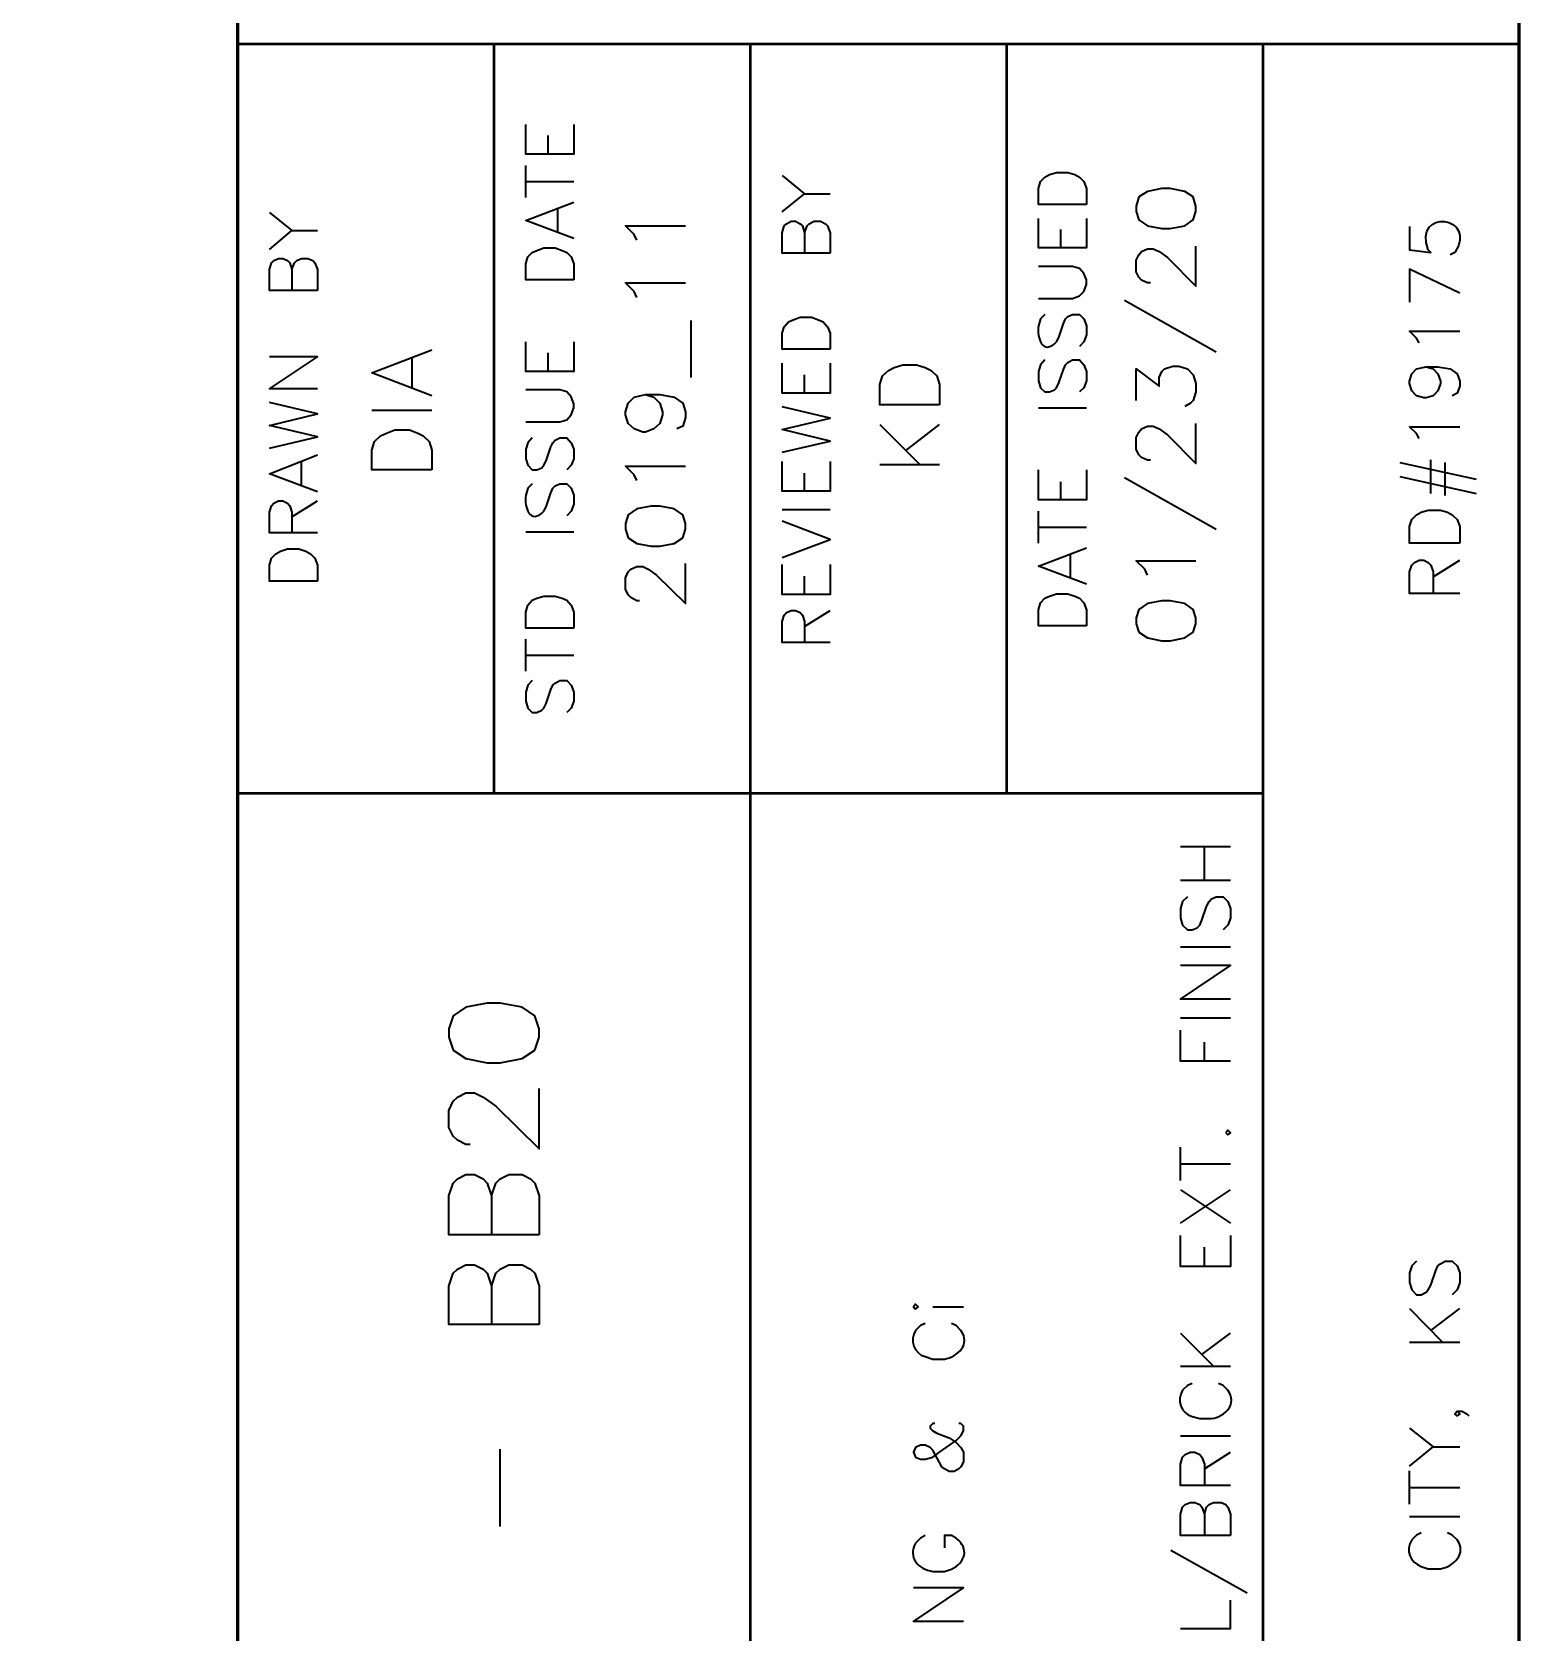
# Model space of a CAD drawing. Header units: inches. Extents: x 5 to 516, y -193 to 129.
# Drawn here: x 113.486 to 116.58, y -186.99 to -183.661 of the extents above; entities that cross this region are included whole.
import ezdxf

# ---------------------------------------------------------------- set-up
doc = ezdxf.new("R2010")
doc.units = ezdxf.units.IN
doc.header["$MEASUREMENT"] = 0
doc.layers.add('PDF8_Geometry', color=7, linetype='Continuous')

msp = doc.modelspace()

# ---------------------------------------------------------------- linework, layer by layer
at = {"layer": 'PDF8_Geometry', "lineweight": 60}
for points in [[(116.5799627, -192.1857845), (116.5799627, -162.1857821), (71.5799591, -162.1857821), (71.5799591, -192.1857845)], [(113.9132959, -162.1857821), (113.9132959, -192.1857845)]]:
    msp.add_lwpolyline(points, dxfattribs=at)
at = {"layer": 'PDF8_Geometry', "lineweight": 50}
for points in [[(113.9132959, -183.6857827), (116.5799627, -183.6857827)], [(114.4466293, -183.6857827), (114.4466293, -185.2446717)], [(114.9799624, -183.6857827), (114.9799624, -190.8524499)], [(115.5132959, -183.6857827), (115.5132959, -185.2446717)], [(116.0466293, -183.6857827), (116.0466293, -185.2446717)], [(113.9132959, -185.2446716), (116.0466293, -185.2446716), (116.0466293, -190.8524499)]]:
    msp.add_lwpolyline(points, dxfattribs=at)
at = {"layer": 'PDF8_Geometry', "lineweight": 35}
for points in [[(114.613296, -183.8535602), (114.613296, -183.9157824), (114.513296, -183.9157824), (114.513296, -183.8535602)], [(114.5599625, -183.9157824), (114.5599625, -183.8768935)], [(114.5132958, -184.0057827), (114.5132958, -183.939116)], [(114.5132958, -183.972449), (114.6132958, -183.972449)], [(115.0466292, -183.9602273), (115.0932959, -183.9980051)], [(114.613296, -184.0913387), (114.513296, -184.053561), (114.613296, -184.0157832)], [(115.0466292, -184.0357832), (115.0932959, -183.9980054), (115.1466292, -183.9980054)], [(113.9799624, -184.0368943), (114.026629, -184.074672)], [(114.5799626, -184.0768938), (114.5799626, -184.029116)], [(115.6799625, -184.0491158), (115.6799625, -184.1102269), (115.5799625, -184.1102269), (115.5799625, -184.0491158)], [(113.9799624, -184.1135606), (114.026629, -184.0746717), (114.0799624, -184.0746717)], [(114.7444071, -184.0946719), (114.7388516, -184.0824497), (114.7210738, -184.0646719), (114.8455182, -184.0646719)], [(115.1466291, -184.1213387), (115.0466291, -184.1213387), (115.0466291, -184.0791164), (115.0510735, -184.064672), (115.055518, -184.0602275), (115.065518, -184.054672), (115.0744069, -184.054672), (115.0844069, -184.0602275), (115.0888513, -184.064672), (115.0932958, -184.0791164), (115.0932958, -184.1213387)], [(115.093296, -184.0791159), (115.0988515, -184.0646714), (115.103296, -184.060227), (115.113296, -184.0546714), (115.1266293, -184.0546714), (115.1366293, -184.060227), (115.1410737, -184.0646714), (115.1466293, -184.0791159), (115.1466293, -184.1213381)], [(115.6266294, -184.1102269), (115.6266294, -184.0724491)], [(116.3521849, -184.0657831), (116.3521849, -184.114672), (116.3966293, -184.1202275), (116.3910738, -184.114672)], [(115.8132958, -184.1835606), (115.8066292, -184.1835606), (115.7944069, -184.1780051), (115.7888514, -184.1713384), (115.7832958, -184.1602273), (115.7832958, -184.1357828), (115.7888514, -184.1246717), (115.7944069, -184.1180051), (115.8066292, -184.1124495), (115.8188514, -184.1124495), (115.8310736, -184.1180051), (115.8488514, -184.1302273), (115.9077403, -184.1902273), (115.9077403, -184.1068939)], [(114.0799625, -184.1991161), (113.9799625, -184.1991161), (113.9799625, -184.1557828), (113.984407, -184.1413383), (113.9888514, -184.1368939), (113.9988514, -184.1324494), (114.0077403, -184.1324494), (114.0177403, -184.1368939), (114.0221847, -184.1413383), (114.0266292, -184.1557828), (114.0266292, -184.1991161)], [(114.0266291, -184.1557828), (114.0321847, -184.1413384), (114.0366291, -184.1368939), (114.0466291, -184.1324495), (114.0599624, -184.1324495), (114.0699624, -184.1368939), (114.0744069, -184.1413384), (114.0799624, -184.1557828), (114.0799624, -184.1991162)], [(115.5799627, -184.2157827), (115.6510738, -184.2157827), (115.6655182, -184.2102271), (115.6744071, -184.2013382), (115.6799627, -184.1868938), (115.6799627, -184.1768938), (115.6744071, -184.1635604), (115.6655182, -184.1535604), (115.6510738, -184.149116), (115.5799627, -184.149116)], [(116.4466293, -184.1202275), (116.4366293, -184.124672)], [(116.4566293, -184.204672), (116.3521849, -184.154672), (116.3521849, -184.2235609)], [(114.7444071, -184.2135605), (114.7388516, -184.2013383), (114.7210738, -184.1835605), (114.8455182, -184.1835605)], [(115.593296, -184.2491158), (115.5844071, -184.2580047), (115.5799627, -184.2724491)], [(115.6177405, -184.3057824), (115.6221849, -184.2968935), (115.6321849, -184.2680047), (115.6366293, -184.2580047), (115.6410738, -184.2535602), (115.6510738, -184.2491158), (115.6655182, -184.2491158), (115.6744071, -184.2580047), (115.6799627, -184.2724491), (115.6799627, -184.291338), (115.6744071, -184.3057824), (115.6655182, -184.3157824)], [(115.7588516, -184.2191159), (115.9499627, -184.3268936)], [(114.8577404, -184.3802272), (114.8577404, -184.2613383)], [(114.613296, -184.3057827), (114.613296, -184.3680049), (114.513296, -184.3680049), (114.513296, -184.3057827)], [(116.3721849, -184.3080051), (116.3666294, -184.2980051), (116.3521849, -184.2835606), (116.4566294, -184.2835606)], [(114.0799625, -184.4035607), (113.9799625, -184.4035607), (114.0799625, -184.336894), (113.9799625, -184.336894)], [(114.3177403, -184.4180051), (114.1932958, -184.3702274), (114.3177403, -184.3224496)], [(114.2766291, -184.4002275), (114.2766291, -184.3402275)], [(114.5599625, -184.3680049), (114.5599625, -184.329116)], [(115.593296, -184.3435609), (115.5844071, -184.3535609), (115.5799627, -184.3680053), (115.5799627, -184.3868942), (115.5844071, -184.4013387), (115.593296, -184.4102276), (115.603296, -184.4102276), (115.613296, -184.4057831), (115.6177405, -184.4013387), (115.6221849, -184.3913387), (115.6321849, -184.3635609), (115.6366293, -184.3535609), (115.6410738, -184.3491165), (115.6510738, -184.3435609), (115.6655182, -184.3435609), (115.6744071, -184.3535609), (115.6799627, -184.3680053), (115.6799627, -184.3868942), (115.6744071, -184.4013387), (115.6655182, -184.4102276)], [(115.1466291, -184.350227), (115.1466291, -184.4124492), (115.0466291, -184.4124492), (115.0466291, -184.350227)], [(115.093296, -184.4124492), (115.093296, -184.3746715)], [(115.7832959, -184.4280053), (115.7832959, -184.3624497), (115.8310737, -184.3980053), (115.8310737, -184.3802275), (115.8366293, -184.3680053), (115.8421848, -184.3624497), (115.8599626, -184.3568942), (115.8721848, -184.3568942), (115.8899626, -184.3624497), (115.9021848, -184.374672), (115.9077404, -184.3924497), (115.9077404, -184.4102275), (115.9021848, -184.4280053), (115.8966293, -184.4335609), (115.884407, -184.4402275)], [(116.3866293, -184.3580048), (116.4010738, -184.3624492), (116.4110738, -184.3724492), (116.4166293, -184.3880048), (116.4166293, -184.3924492), (116.4110738, -184.4080048), (116.4010738, -184.4180048), (116.3866293, -184.4224492), (116.3821849, -184.4224492), (116.3666293, -184.4180048), (116.3566293, -184.4080048), (116.3521849, -184.3924492), (116.3521849, -184.3880048), (116.3566293, -184.3724492), (116.3666293, -184.3624492), (116.3866293, -184.3580048), (116.4110738, -184.3580048), (116.4366293, -184.3624492), (116.4510738, -184.3724492), (116.4566293, -184.3880048), (116.4566293, -184.3980048), (116.4510738, -184.4124492), (116.4410738, -184.4180048)], [(114.5132958, -184.4724491), (114.5844069, -184.4724491), (114.5988513, -184.4680046), (114.6077402, -184.4580046), (114.6132958, -184.4435602), (114.6132958, -184.4346713), (114.6077402, -184.4202268), (114.5988513, -184.4102268), (114.5844069, -184.4057824), (114.5132958, -184.4057824)], [(113.9799624, -184.5268936), (114.0799624, -184.5035602), (113.9799624, -184.4802269), (114.0799624, -184.4557825), (113.9799624, -184.4324491)], [(114.1932958, -184.4480051), (114.3177402, -184.4480051)], [(114.7621847, -184.4157824), (114.7799625, -184.421338), (114.7921847, -184.4335602), (114.7977403, -184.451338), (114.7977403, -184.4580047), (114.7921847, -184.4757825), (114.7799625, -184.4868936), (114.7621847, -184.4935602), (114.7566292, -184.4935602), (114.7388514, -184.4868936), (114.7266292, -184.4757825), (114.7210736, -184.4580047), (114.7210736, -184.451338), (114.7266292, -184.4335602), (114.7388514, -184.421338), (114.7621847, -184.4157824), (114.7921847, -184.4157824), (114.8221847, -184.421338), (114.8399625, -184.4335602), (114.8455181, -184.451338), (114.8455181, -184.4635602), (114.8399625, -184.481338), (114.8277403, -184.4868936)], [(115.0466292, -184.5357832), (115.1466292, -184.5124499), (115.0466292, -184.4880054), (115.1466292, -184.4646721), (115.0466292, -184.4413388)], [(115.5799627, -184.4435602), (115.6799627, -184.4435602)], [(115.2499625, -184.478005), (115.3332958, -184.5613383)], [(115.3032959, -184.5324495), (115.374407, -184.478005)], [(115.8132958, -184.5524492), (115.8066292, -184.5524492), (115.7944069, -184.5468937), (115.7888514, -184.5413381), (115.7832958, -184.5291159), (115.7832958, -184.5046714), (115.7888514, -184.4935603), (115.7944069, -184.4868937), (115.8066292, -184.4813381), (115.8188514, -184.4813381), (115.8310736, -184.4868937), (115.8488514, -184.4991159), (115.9077403, -184.5591159), (115.9077403, -184.4757825)], [(114.5266291, -184.5057827), (114.5177403, -184.5157827), (114.5132958, -184.5291161), (114.5132958, -184.5491161), (114.5177403, -184.5624494), (114.5266291, -184.5724494), (114.5366291, -184.5724494), (114.5466291, -184.568005), (114.5510736, -184.5624494), (114.555518, -184.5535605), (114.565518, -184.5246716), (114.5699625, -184.5157827), (114.5744069, -184.5102272), (114.5844069, -184.5057827), (114.5988514, -184.5057827), (114.6077403, -184.5157827), (114.6132958, -184.5291161), (114.6132958, -184.5491161), (114.6077403, -184.5624494), (114.5988514, -184.5724494)], [(116.3721849, -184.5068938), (116.3666294, -184.4968938), (116.3521849, -184.4824494), (116.4566294, -184.4824494)], [(114.0799625, -184.6180049), (113.9799625, -184.5802272), (114.0799625, -184.5413383)], [(114.0466291, -184.6035605), (114.0466291, -184.5557827)], [(114.7444071, -184.594672), (114.7388516, -184.5824498), (114.7210738, -184.564672), (114.8455182, -184.564672)], [(115.1466291, -184.5546716), (115.1466291, -184.6168939), (115.0466291, -184.6168939), (115.0466291, -184.5546716)], [(115.093296, -184.6168939), (115.093296, -184.5791161)], [(115.2499625, -184.5613383), (115.3744069, -184.5613383)], [(115.6799625, -184.5724493), (115.6799625, -184.6346715), (115.5799625, -184.6346715), (115.5799625, -184.5724493)], [(116.3321848, -184.556894), (116.4910737, -184.5913385)], [(116.3966292, -184.6213387), (116.3966292, -184.5513387)], [(116.4266294, -184.625783), (116.4266294, -184.5568941)], [(114.5266291, -184.6013384), (114.5177403, -184.6102273), (114.5132958, -184.6246717)], [(114.5510736, -184.6580051), (114.555518, -184.6491162), (114.565518, -184.6202273), (114.5699625, -184.6102273), (114.5744069, -184.6057828), (114.5844069, -184.6013384), (114.5988514, -184.6013384), (114.6077403, -184.6102273), (114.6132958, -184.6246717), (114.6132958, -184.6435606), (114.6077403, -184.6580051), (114.5988514, -184.6680051)], [(115.6266294, -184.6346715), (115.6266294, -184.5968937)], [(115.7588516, -184.588005), (115.9499627, -184.6957828)], [(116.3321848, -184.5857829), (116.4910737, -184.6213384)], [(114.0799625, -184.703561), (113.9799625, -184.703561), (113.9799625, -184.6602276), (113.984407, -184.6468943), (113.9888514, -184.6413387), (113.9988514, -184.6368943), (114.0077403, -184.6368943), (114.0177403, -184.6413387), (114.0221847, -184.6468943), (114.0266292, -184.6602276), (114.0266292, -184.703561)], [(114.0266291, -184.6702273), (114.0799624, -184.636894)], [(115.0466292, -184.6546718), (115.1466292, -184.6546718)], [(115.0466292, -184.7546717), (115.1466292, -184.7168939), (115.0466292, -184.6791161)], [(115.5799627, -184.7246718), (115.5799627, -184.6580051)], [(114.5132958, -184.7013383), (114.6132958, -184.7013383)], [(115.5799627, -184.6913381), (115.6799627, -184.6913381)], [(115.6799625, -184.8102273), (115.5799625, -184.7724495), (115.6799625, -184.7346717)], [(114.7499624, -184.844672), (114.7444069, -184.844672), (114.7321847, -184.8380053), (114.7266291, -184.8324498), (114.7210736, -184.8202276), (114.7210736, -184.7968942), (114.7266291, -184.784672), (114.7321847, -184.7791164), (114.7444069, -184.7735609), (114.7566291, -184.7735609), (114.7677402, -184.7791164), (114.785518, -184.7913387), (114.845518, -184.8502276), (114.845518, -184.7668942)], [(115.1466291, -184.7691159), (115.1466291, -184.8313381), (115.0466291, -184.8313381), (115.0466291, -184.7691159)], [(115.6466292, -184.7968939), (115.6466292, -184.7491161)], [(115.8066292, -184.7913386), (115.8010736, -184.7791164), (115.7832958, -184.7613386), (115.9077403, -184.7613386)], [(116.4566293, -184.8291159), (116.3521849, -184.8291159), (116.3521849, -184.7846715), (116.3566293, -184.7702271), (116.3621849, -184.7646715), (116.3721849, -184.7602271), (116.3821849, -184.7602271), (116.3910738, -184.7646715), (116.3966293, -184.7702271), (116.4010738, -184.7846715), (116.4010738, -184.8291159)], [(116.4010738, -184.7946718), (116.4566293, -184.7602273)], [(115.093296, -184.8313381), (115.093296, -184.7935603)], [(115.1466291, -184.9313385), (115.0466291, -184.9313385), (115.0466291, -184.8880052), (115.0510735, -184.8746719), (115.055518, -184.8691163), (115.065518, -184.8646719), (115.0744069, -184.8646719), (115.0844069, -184.8691163), (115.0888513, -184.8746719), (115.0932958, -184.8880052), (115.0932958, -184.9313385)], [(115.093296, -184.8980054), (115.1466293, -184.8646721)], [(114.5132958, -184.9913384), (114.5132958, -184.9246717)], [(114.5132958, -184.9580053), (114.6132958, -184.9580053)], [(114.5266291, -185.0102276), (114.5177403, -185.0202276), (114.5132958, -185.0346721), (114.5132958, -185.053561), (114.5177403, -185.0680054), (114.5266291, -185.0768943), (114.5366291, -185.0768943), (114.5466291, -185.0724498), (114.5510736, -185.0680054), (114.555518, -185.0580054), (114.565518, -185.0291165), (114.5699625, -185.0202276), (114.5744069, -185.0157832), (114.5844069, -185.0102276), (114.5988514, -185.0102276), (114.6077403, -185.0202276), (114.6132958, -185.0346721), (114.6132958, -185.053561), (114.6077403, -185.0680054), (114.5988514, -185.0768943)], [(115.8755181, -185.3557827), (115.9799625, -185.3557827)], [(115.9255183, -185.4257833), (115.9255183, -185.3557832)], [(115.8755181, -185.4257833), (115.9799625, -185.4257833)], [(115.8899625, -185.4602274), (115.8799625, -185.4702274), (115.875518, -185.4846719), (115.875518, -185.5046719), (115.8799625, -185.5191163), (115.8899625, -185.5291163), (115.8999625, -185.5291163), (115.9099625, -185.5246719), (115.9155181, -185.5191163), (115.9199625, -185.5091163), (115.9299625, -185.4802274), (115.9355181, -185.4702274), (115.9399625, -185.4646719), (115.9499625, -185.4602274), (115.9644069, -185.4602274), (115.9744069, -185.4702274), (115.9799625, -185.4846719), (115.9799625, -185.5046719), (115.9744069, -185.5191163), (115.9644069, -185.5291163)], [(115.8755181, -185.5646722), (115.9799625, -185.5646722)], [(115.9799625, -185.6735606), (115.8755181, -185.6735606), (115.9799625, -185.6035606), (115.8755181, -185.6035606)], [(115.8755181, -185.7124496), (115.9799625, -185.7124496)], [(115.9799625, -185.8024493), (115.8755181, -185.8024493), (115.8755181, -185.7380049)], [(115.9255183, -185.8024493), (115.9255183, -185.7624493)], [(114.3977404, -185.975783), (114.3888515, -185.975783), (114.3710737, -185.9668941), (114.3621848, -185.9580052), (114.353296, -185.9402274), (114.353296, -185.9046718), (114.3621848, -185.8857829), (114.3710737, -185.8768941), (114.3888515, -185.8680052), (114.4066293, -185.8680052), (114.4244071, -185.8768941), (114.4510737, -185.8957829), (114.5410737, -185.9846718), (114.5410737, -185.8591163)], [(115.8755181, -186.0502272), (115.8755181, -185.9813383)], [(114.5410736, -186.1635605), (114.3532958, -186.1635605), (114.3532958, -186.0824493), (114.3621847, -186.0557827), (114.3710736, -186.0468938), (114.3888513, -186.0380049), (114.4066291, -186.0380049), (114.4244069, -186.0468938), (114.4332958, -186.0557827), (114.4421847, -186.0824493), (114.4421847, -186.1635605)], [(114.4421847, -186.0824492), (114.4510736, -186.0557826), (114.4599625, -186.0468937), (114.4777403, -186.0380048), (114.5055181, -186.0380048), (114.5232959, -186.0468937), (114.5321847, -186.0557826), (114.5410736, -186.0824492), (114.5410736, -186.1635604)], [(115.8755181, -186.015783), (115.9799625, -186.015783)], [(115.8755181, -186.1391159), (115.9799625, -186.070227)], [(115.8755181, -186.0702275), (115.9799625, -186.1391164)], [(115.9799625, -186.1646717), (115.9799625, -186.2291162), (115.8755181, -186.2291162), (115.8755181, -186.1646717)], [(115.9255183, -186.2291162), (115.9255183, -186.1891162)], [(114.5410736, -186.3502275), (114.3532958, -186.3502275), (114.3532958, -186.2702274), (114.3621847, -186.2435608), (114.3710736, -186.2346719), (114.3888513, -186.225783), (114.4066291, -186.225783), (114.4244069, -186.2346719), (114.4332958, -186.2435608), (114.4421847, -186.2702274), (114.4421847, -186.3502275)], [(114.4421847, -186.2702273), (114.4510736, -186.2435606), (114.4599625, -186.2346718), (114.4777403, -186.2257829), (114.5055181, -186.2257829), (114.5232959, -186.2346718), (114.5321847, -186.2435606), (114.5410736, -186.2702273), (114.5410736, -186.3502273)], [(116.3666293, -186.2180049), (116.3566293, -186.2280049), (116.3521849, -186.2424494), (116.3521849, -186.2624494), (116.3566293, -186.278005), (116.3666293, -186.288005), (116.3766293, -186.288005), (116.3866293, -186.2824494), (116.3910737, -186.278005), (116.3966293, -186.268005), (116.4066293, -186.238005), (116.4110737, -186.2280049), (116.4166293, -186.2235605), (116.4266293, -186.2180049), (116.4410738, -186.2180049), (116.4510738, -186.2280049), (116.4566293, -186.2424494), (116.4566293, -186.2624494), (116.4510738, -186.278005), (116.4410738, -186.288005)], [(115.3599625, -186.3135611), (115.424407, -186.3135611)], [(116.3521849, -186.3168943), (116.4210738, -186.3868943)], [(116.3966292, -186.3624497), (116.4566292, -186.3168942)], [(115.3444071, -186.3480053), (115.3344071, -186.3524498), (115.3244071, -186.3624498)], [(115.4188515, -186.3624498), (115.4088515, -186.3524498), (115.3988515, -186.3480053)], [(115.8755181, -186.3680051), (115.944407, -186.436894)], [(115.9199627, -186.4124494), (115.9799627, -186.368005)], [(116.3521849, -186.3868938), (116.4566293, -186.3868938)], [(115.3444071, -186.4168942), (115.3599626, -186.4224498), (115.3844071, -186.4224498)], [(115.8755181, -186.436894), (115.9799625, -186.436894)], [(115.8999627, -186.4724492), (115.8899627, -186.4768937), (115.8799627, -186.4868937)], [(115.9744071, -186.4868937), (115.9644071, -186.4768937), (115.9544071, -186.4724492)], [(115.8999627, -186.5413381), (115.9155182, -186.5457826), (115.9399627, -186.5457826)], [(116.4510737, -186.5302275), (116.4566293, -186.535783), (116.4510737, -186.5402275), (116.4466293, -186.535783), (116.4510737, -186.5302275), (116.4610737, -186.5302275), (116.4710737, -186.535783), (116.4755182, -186.5402275)], [(115.3644071, -186.5557826), (115.3599626, -186.5557826), (115.3544071, -186.5613381), (115.3544071, -186.5657826), (115.3599626, -186.5713381), (115.3688515, -186.5757826), (115.3944071, -186.5857826), (115.4088515, -186.5957826), (115.4188515, -186.6057826), (115.4244071, -186.6157826), (115.4244071, -186.6357826), (115.4188515, -186.6457826), (115.4144071, -186.650227), (115.4044071, -186.6557826), (115.3944071, -186.6557826), (115.3844071, -186.650227), (115.3788515, -186.6457826), (115.3599626, -186.6113381), (115.3544071, -186.6057826), (115.3444071, -186.6013381), (115.3344071, -186.6013381), (115.3244071, -186.6057826), (115.3199626, -186.6157826), (115.3244071, -186.6257826), (115.3344071, -186.630227), (115.3444071, -186.630227), (115.3599626, -186.6257826), (115.3744071, -186.6157826), (115.4088515, -186.5913381), (115.4188515, -186.5813381), (115.4244071, -186.5713381), (115.4244071, -186.5613381), (115.4188515, -186.5557826), (115.4144071, -186.5557826)], [(116.3521849, -186.5657833), (116.4010738, -186.6046722)], [(114.4599626, -186.7702274), (114.4599626, -186.6091162)], [(115.8755181, -186.5813382), (115.9799625, -186.5813382)], [(116.3521849, -186.6446718), (116.4010738, -186.6046718), (116.4566293, -186.6046718)], [(115.9799625, -186.6846719), (115.8755181, -186.6846719), (115.8755181, -186.6402274), (115.8799625, -186.625783), (115.8855181, -186.6202274), (115.8955181, -186.615783), (115.9055181, -186.615783), (115.9155181, -186.6202274), (115.9199625, -186.625783), (115.9255181, -186.6402274), (115.9255181, -186.6846719)], [(115.9255183, -186.6502277), (115.9799627, -186.6157833)], [(116.3521849, -186.7235609), (116.3521849, -186.654672)], [(116.3521849, -186.6891161), (116.4566293, -186.6891161)], [(115.9799625, -186.7891166), (115.8755181, -186.7891166), (115.8755181, -186.7446722), (115.8799625, -186.7302277), (115.8855181, -186.7246722), (115.8955181, -186.7202277), (115.9055181, -186.7202277), (115.9155181, -186.7246722), (115.9199625, -186.7302277), (115.9255181, -186.7446722), (115.9255181, -186.7891166)], [(115.9255183, -186.7446717), (115.9299627, -186.7302273), (115.9355183, -186.7246717), (115.9444072, -186.7202273), (115.9599627, -186.7202273), (115.9699627, -186.7246717), (115.9744072, -186.7302273), (115.9799627, -186.7446717), (115.9799627, -186.7891162)], [(116.3521849, -186.749116), (116.4566293, -186.749116)], [(115.3444071, -186.7891166), (115.3344071, -186.7946722), (115.3244071, -186.8046722)], [(115.4088515, -186.7946722), (115.3988515, -186.7891166), (115.3844071, -186.7891166), (115.3844071, -186.8146722)], [(116.3766295, -186.7835607), (116.3666295, -186.7880052), (116.3566295, -186.7980052)], [(116.4510739, -186.7980052), (116.4410739, -186.7880052), (116.4310739, -186.7835607)], [(115.8555183, -186.8191165), (116.0144072, -186.9080054)], [(115.3599626, -186.8635611), (115.3844071, -186.8635611), (115.3988515, -186.8591166)], [(116.3766295, -186.8535607), (116.3910739, -186.8580052), (116.4166295, -186.8580052)], [(115.4244069, -186.968005), (115.3199625, -186.968005), (115.4244069, -186.898005), (115.3199625, -186.898005)], [(115.8755181, -186.98245), (115.9799625, -186.98245), (115.9799625, -186.9235611)]]:
    msp.add_lwpolyline(points, dxfattribs=at)
for points in [[(115.6799625, -184.0202271), (115.5799625, -184.0202271), (115.5799625, -183.9868938), (115.584407, -183.9724493), (115.5932959, -183.9635605), (115.6032959, -183.9580049), (115.6177403, -183.9535605), (115.6410737, -183.9535605), (115.6555181, -183.9580049), (115.6655181, -183.9635605), (115.674407, -183.9724493), (115.6799625, -183.9868938)], [(115.7832959, -184.0346716), (115.7888515, -184.0524493), (115.8066293, -184.0646716), (115.8366293, -184.0702271), (115.854407, -184.0702271), (115.884407, -184.0646716), (115.9021848, -184.0524493), (115.9077404, -184.0346716), (115.9077404, -184.0235604), (115.9021848, -184.0046716), (115.884407, -183.9935604), (115.854407, -183.9868938), (115.8366293, -183.9868938), (115.8066293, -183.9935604), (115.7888515, -184.0046716), (115.7832959, -184.0235604)], [(114.613296, -184.1768942), (114.513296, -184.1768942), (114.513296, -184.1435609), (114.5177404, -184.1291164), (114.5266293, -184.1202275), (114.5366293, -184.1157831), (114.5510737, -184.1102275), (114.5744071, -184.1102275), (114.5888515, -184.1157831), (114.5988515, -184.1202275), (114.6077404, -184.1291164), (114.613296, -184.1435609)], [(115.1466291, -184.3213384), (115.0466291, -184.3213384), (115.0466291, -184.2880051), (115.0510735, -184.2746718), (115.0599624, -184.2646718), (115.0699624, -184.2602273), (115.0844069, -184.2546718), (115.1077402, -184.2546718), (115.1221847, -184.2602273), (115.1321847, -184.2646718), (115.1410736, -184.2746718), (115.1466291, -184.2880051)], [(115.374407, -184.4368938), (115.2499625, -184.4368938), (115.2499625, -184.3946716), (115.2555181, -184.3768938), (115.2677403, -184.3657827), (115.2799625, -184.359116), (115.2977403, -184.3535605), (115.3266292, -184.3535605), (115.344407, -184.359116), (115.3566292, -184.3657827), (115.3688514, -184.3768938), (115.374407, -184.3946716)], [(114.3177403, -184.5724495), (114.1932958, -184.5724495), (114.1932958, -184.5313384), (114.1988514, -184.5135606), (114.2110736, -184.5013384), (114.2232958, -184.4957829), (114.2410736, -184.4891162), (114.2710736, -184.4891162), (114.2888514, -184.4957829), (114.2999625, -184.5013384), (114.3121847, -184.5135606), (114.3177403, -184.5313384)], [(114.7210736, -184.6957829), (114.7266292, -184.7135607), (114.7444069, -184.7257829), (114.7744069, -184.7313385), (114.7921847, -184.7313385), (114.8221847, -184.7257829), (114.8399625, -184.7135607), (114.8455181, -184.6957829), (114.8455181, -184.6835607), (114.8399625, -184.6657829), (114.8221847, -184.6535607), (114.7921847, -184.6480052), (114.7744069, -184.6480052), (114.7444069, -184.6535607), (114.7266292, -184.6657829), (114.7210736, -184.6835607)], [(116.4566293, -184.7246718), (116.3521849, -184.7246718), (116.3521849, -184.6902273), (116.3566293, -184.6757829), (116.3666293, -184.6657829), (116.3766293, -184.6602273), (116.3910738, -184.6557829), (116.4166293, -184.6557829), (116.4310738, -184.6602273), (116.4410738, -184.6657829), (116.4510738, -184.6757829), (116.4566293, -184.6902273)], [(114.0799625, -184.8035603), (113.9799625, -184.8035603), (113.9799625, -184.770227), (113.984407, -184.7557825), (113.9932959, -184.7468936), (114.0032959, -184.7413381), (114.0177403, -184.7368936), (114.0410736, -184.7368936), (114.0555181, -184.7413381), (114.0655181, -184.7468936), (114.074407, -184.7557825), (114.0799625, -184.770227)], [(114.613296, -184.9013386), (114.513296, -184.9013386), (114.513296, -184.8680053), (114.5177404, -184.8535608), (114.5266293, -184.8435608), (114.5366293, -184.8391164), (114.5510737, -184.834672), (114.5744071, -184.834672), (114.5888515, -184.8391164), (114.5988515, -184.8435608), (114.6077404, -184.8535608), (114.613296, -184.8680053)], [(115.6799625, -184.8968944), (115.5799625, -184.8968944), (115.5799625, -184.863561), (115.584407, -184.8491166), (115.5932959, -184.8391166), (115.6032959, -184.8346721), (115.6177403, -184.8302277), (115.6410737, -184.8302277), (115.6555181, -184.8346721), (115.6655181, -184.8391166), (115.674407, -184.8491166), (115.6799625, -184.863561)], [(115.7832959, -184.8924495), (115.7888515, -184.9102273), (115.8066293, -184.9213384), (115.8366293, -184.9280051), (115.854407, -184.9280051), (115.884407, -184.9213384), (115.9021848, -184.9102273), (115.9077404, -184.8924495), (115.9077404, -184.8802273), (115.9021848, -184.8624495), (115.884407, -184.8502273), (115.854407, -184.8446718), (115.8366293, -184.8446718), (115.8066293, -184.8502273), (115.7888515, -184.8624495), (115.7832959, -184.8802273)], [(114.3532958, -185.7524496), (114.3621847, -185.7791163), (114.3888513, -185.7968941), (114.4332958, -185.805783), (114.4599625, -185.805783), (114.505518, -185.7968941), (114.5321847, -185.7791163), (114.5410736, -185.7524496), (114.5410736, -185.7346719), (114.5321847, -185.7080052), (114.505518, -185.6902274), (114.4599625, -185.6813385), (114.4332958, -185.6813385), (114.3888513, -185.6902274), (114.3621847, -185.7080052), (114.3532958, -185.7346719)], [(115.9699626, -185.9513384), (115.9744071, -185.9557828), (115.9799626, -185.9513384), (115.9744071, -185.9457828)], [(115.324407, -186.3180054), (115.3299626, -186.313561), (115.324407, -186.3080054), (115.3199626, -186.313561)]]:
    msp.add_lwpolyline(points, close=True, dxfattribs=at)
for points in [[(116.3910738, -184.114672), (116.3579441, -184.026672), (116.4964071, -184.0438016), (116.4466293, -184.1202275)], [(115.5799627, -184.2724491), (115.5761479, -184.2977824), (115.5890553, -184.3356713), (115.6177405, -184.3057824)], [(114.5132958, -184.6246717), (114.509481, -184.650005), (114.5223884, -184.6878939), (114.5510736, -184.6580051)], [(115.3244071, -186.3624498), (115.3115922, -186.3827831), (115.3207404, -186.4105424), (115.3444071, -186.4168942)], [(115.3844071, -186.4224498), (115.4128515, -186.4158942), (115.4395367, -186.3917646), (115.4188515, -186.3624498)], [(115.8799627, -186.4868937), (115.8671478, -186.507227), (115.876296, -186.5349863), (115.8999627, -186.5413381)], [(115.9399627, -186.5457826), (115.9691664, -186.5417085), (115.9947034, -186.514727), (115.9744071, -186.4868937)], [(115.3244071, -186.8046722), (115.3071848, -186.8344685), (115.3306848, -186.8595611), (115.3599626, -186.8635611)], [(115.3988515, -186.8591166), (115.4281108, -186.8457648), (115.4368885, -186.8159499), (115.4088515, -186.7946722)], [(116.3566295, -186.7980052), (116.3434072, -186.8202089), (116.3533887, -186.8442459), (116.3766295, -186.8535607)], [(116.4166295, -186.8580052), (116.4442221, -186.8539681), (116.4719443, -186.8255422), (116.4510739, -186.7980052)]]:
    msp.add_open_spline(points, degree=3, dxfattribs=at)

doc.saveas('drawing.dxf')
